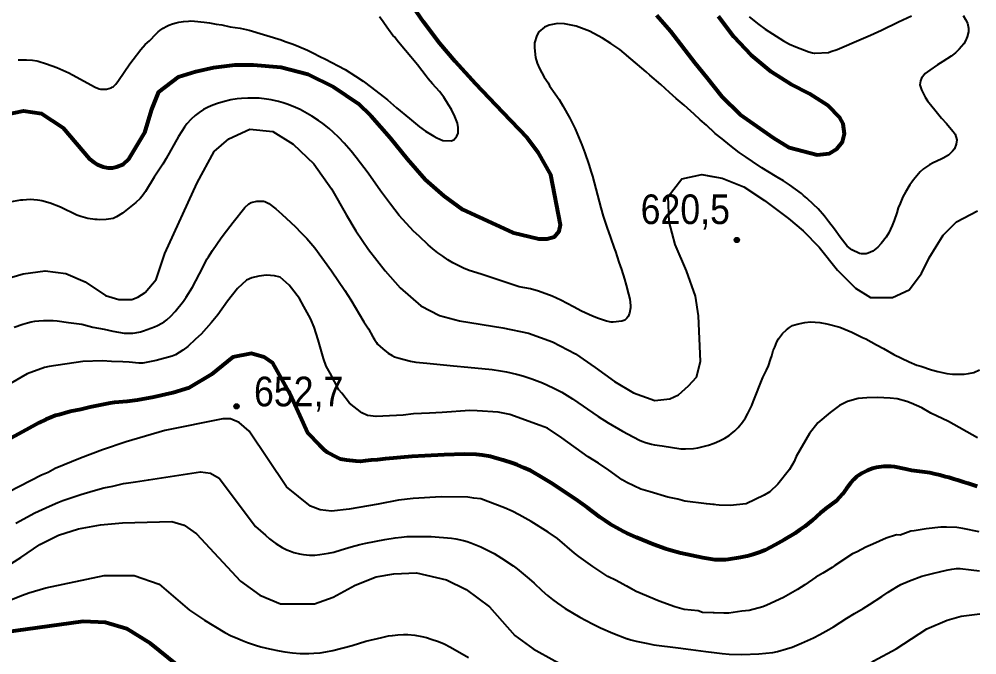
# Model space of a CAD drawing. Header units: metres. Extents: x 547833 to 556102, y 1844799 to 1850994.
# Drawn here: x 552652 to 553201, y 1845814 to 1846179 of the extents above; entities that cross this region are included whole.
import ezdxf

# ---------------------------------------------------------------- set-up
doc = ezdxf.new("R2010")
doc.units = ezdxf.units.M
doc.header["$LTSCALE"] = 6.8
for name, color, linetype, lineweight in [('1', 7, 'Continuous', 25), ('2', 7, 'Continuous', 53), ('5', 7, 'Continuous', 13)]:
    doc.layers.add(name, color=color, linetype=linetype, lineweight=lineweight)

msp = doc.modelspace()

# ---------------------------------------------------------------- hatches: boundary and pattern name
at = {"layer": '5'}
for points in [[(553064.62, 1846052.36, 1), (553061.62, 1846052.36, 1)], [(552777.85, 1845956.92, 1), (552774.85, 1845956.92, 1)]]:
    msp.add_hatch(color=256, dxfattribs=at).paths.add_polyline_path(points)

# ---------------------------------------------------------------- linework, layer by layer
at = {"layer": '1'}
for points in [[(552655.86, 1846155.65), (552659.33, 1846155.51), (552661.87, 1846155.12), (552662.71, 1846154.92), (552667.34, 1846153.47), (552673.3, 1846151.22), (552676.69, 1846149.81), (552680.16, 1846148.2), (552682.31, 1846147.11), (552695.24, 1846139.97), (552697.57, 1846139.07), (552698.27, 1846138.94), (552699, 1846138.86), (552701.79, 1846138.97), (552704.41, 1846139.66), (552705.02, 1846139.94), (552705.58, 1846140.25), (552707.19, 1846141.72), (552708.69, 1846143.8), (552715.27, 1846153.47), (552717.04, 1846155.87), (552721.55, 1846161.59), (552724.01, 1846164.47), (552726.46, 1846166.7), (552730.22, 1846170.71), (552731.46, 1846171.83), (552732.33, 1846172.5), (552734.23, 1846173.8), (552736.33, 1846175.02), (552737.49, 1846175.57), (552739.56, 1846176.37), (552741.8, 1846176.98), (552743.18, 1846177.27), (552745.95, 1846177.71), (552748.72, 1846177.97), (552750.11, 1846178.01), (552752.34, 1846177.89), (552757.75, 1846177.29), (552760.78, 1846176.89), (552764.72, 1846176.13), (552767.92, 1846175.71), (552772.78, 1846174.69), (552778.33, 1846173.78), (552783.49, 1846172.73), (552801.83, 1846167.26), (552804.25, 1846166.23), (552808.72, 1846164.65), (552812.05, 1846163.44), (552816.98, 1846161.31), (552820.47, 1846159.61), (552824.09, 1846157.63), (552827.36, 1846156.11), (552834.57, 1846152.34), (552838.61, 1846150.21), (552844.53, 1846146.4), (552848.97, 1846143.41), (552853.78, 1846139.77), (552860.34, 1846134.73), (552862.86, 1846132.73), (552868.07, 1846128.23), (552875.47, 1846122), (552881.2, 1846117.26), (552884.58, 1846114.76), (552889.41, 1846111.82), (552891.09, 1846111.01)], [(552891.09, 1846111.01), (552894.56, 1846109.51), (552899.38, 1846109.27), (552900.91, 1846109.84), (552902.67, 1846111.84), (552903.37, 1846113.61), (552903.29, 1846116.9), (552902.91, 1846119.35), (552901.48, 1846123.18), (552899.62, 1846127.16), (552897.91, 1846129.95), (552895.11, 1846134.32), (552892.76, 1846137.45), (552888.76, 1846141.88), (552886.23, 1846144.78), (552885.07, 1846146.25), (552880.03, 1846152.75), (552876.29, 1846157.52), (552870.18, 1846164.7), (552868.33, 1846166.88), (552866.82, 1846168.81), (552865.92, 1846169.7), (552863.54, 1846173.02), (552861.17, 1846176.34), (552860.44, 1846177.46), (552858.31, 1846180.4)], [(553050.09, 1846114.06), (553045.64, 1846118.22), (553042.19, 1846121.32), (553038.72, 1846124.61), (553032.95, 1846129.74), (553028.31, 1846133.6), (553024.43, 1846137.05), (553019.53, 1846141.48), (553013.31, 1846146.95), (553011.2, 1846148.81), (552996.08, 1846161.54), (552990.98, 1846165.05), (552986.13, 1846168.19), (552978.59, 1846172.22), (552970.98, 1846175.04), (552964.34, 1846176.37), (552960.33, 1846176.51), (552955.54, 1846175.67), (552952.9, 1846174.37), (552949.71, 1846171.71), (552948.45, 1846169.66), (552947.23, 1846165.43), (552947.07, 1846162.52), (552947.79, 1846157.12), (552948.76, 1846153.83), (552950.02, 1846150.69), (552952.68, 1846145.7), (552954.95, 1846142.47), (552955.83, 1846140.87), (552959.07, 1846136.15), (552961.22, 1846133.01), (552963.34, 1846129.36), (552967.46, 1846122.15), (552970.43, 1846116.2), (552974.18, 1846106.95), (552975.91, 1846102.36), (552978.27, 1846095.64), (552979.67, 1846091.31), (552980.33, 1846088.99), (552985.21, 1846070.79), (552986.56, 1846065.96), (552988.57, 1846059.7)], [(553070.27, 1846180.4), (553075.75, 1846175.93), (553079.27, 1846173.28), (553089.88, 1846166.63), (553093.4, 1846164.68), (553096.85, 1846163.07), (553104.33, 1846160.35), (553106.4, 1846159.73), (553107.53, 1846159.49), (553107.8, 1846159.46), (553115.7, 1846159.97), (553116.95, 1846160.41), (553120.6, 1846161.63), (553124.69, 1846163.39), (553130.4, 1846165.84), (553139.71, 1846169.9), (553145.97, 1846172.81), (553155.72, 1846177.42), (553158.36, 1846178.72), (553163.19, 1846180.97)], [(553192.82, 1846181.07), (553194.16, 1846178.93), (553195.31, 1846176.76), (553195.93, 1846173.94), (553195.87, 1846171.84), (553195.11, 1846168.86), (553194.27, 1846166.66), (553193.18, 1846164.84), (553190.63, 1846161.86), (553188.47, 1846159.81), (553186, 1846157.83), (553181.26, 1846154.8), (553178.2, 1846152.75), (553173.74, 1846149.85), (553171.16, 1846147.95), (553168.98, 1846145.21), (553168.35, 1846143.74), (553168.03, 1846141.31), (553168.96, 1846138.42), (553171.03, 1846134.27), (553172.46, 1846132.24), (553174.93, 1846129.03)], [(552651.2, 1846155.62), (552655.86, 1846155.65)], [(553174.93, 1846129.03), (553176.55, 1846127.02), (553179.67, 1846123.28), (553180.49, 1846122.28), (553183.23, 1846119.2), (553185.89, 1846116.01), (553187.15, 1846114.66), (553188.23, 1846113.08), (553189.2, 1846109.8), (553188.88, 1846107.37), (553187.79, 1846104.65), (553186.66, 1846103.23), (553184.41, 1846101.07), (553181.42, 1846099.33), (553180.28, 1846098.8), (553175.65, 1846096.58), (553173.48, 1846095.43), (553170.14, 1846093.25), (553168.24, 1846091.54), (553164.38, 1846086.91), (553163.44, 1846085.5), (553162.31, 1846084.07), (553159.72, 1846079.69), (553158.32, 1846077.03), (553156.65, 1846073.35), (553155.65, 1846070.74), (553154.87, 1846067.96), (553153.38, 1846063.59), (553152.23, 1846060.57), (553150.2, 1846056.44), (553148.7, 1846053.88), (553145.82, 1846050.25), (553143.86, 1846048.23), (553141.02, 1846046.01), (553138.37, 1846044.71), (553137.3, 1846044.49), (553134.52, 1846044.37), (553133.4, 1846044.54), (553128.97, 1846046.63), (553126.34, 1846048.72), (553122.34, 1846054.05), (553119.04, 1846058.47), (553115.74, 1846062.88), (553113.38, 1846066), (553109.71, 1846070.17), (553107.12, 1846072.77), (553103.32, 1846076.33), (553101.35, 1846077.9), (553100.12, 1846079.05), (553093.27, 1846083.96), (553089.8, 1846086.35), (553086.27, 1846088.44), (553080.91, 1846091.62), (553077.47, 1846093.82), (553072.07, 1846097.4), (553068.41, 1846099.77), (553064.5, 1846102.52), (553059.12, 1846106.79), (553054.62, 1846110.37), (553050.67, 1846113.51), (553045.64, 1846118.22), (553042.19, 1846121.32), (553038.72, 1846124.61), (553032.95, 1846129.74), (553028.31, 1846133.6), (553024.43, 1846137.05), (553019.53, 1846141.48), (553013.31, 1846146.95), (553011.2, 1846148.81), (553000, 1846158.24)], [(552988.57, 1846059.7), (552990.65, 1846053.75), (552992.75, 1846047.61), (552993.57, 1846045.7), (552995.47, 1846039.53), (552997.04, 1846035.42), (552998.76, 1846029.93), (552999.67, 1846026.34), (553000.96, 1846021.2), (553001.78, 1846018.4), (553002.21, 1846014.66), (553002.15, 1846013.46), (553001.61, 1846010.3), (553000.83, 1846008.41), (552998.86, 1846006.39), (552997.25, 1846005.71), (552992.32, 1846005.15), (552991.12, 1846005.21), (552988.36, 1846005.79), (552983.8, 1846007.26), (552980.35, 1846008.57), (552974.04, 1846011.44), (552969.56, 1846013.92), (552962.24, 1846017.77), (552957.17, 1846020.18), (552949.48, 1846022.89), (552944.83, 1846024.26), (552938.3, 1846025.51), (552916.63, 1846032.7), (552909.69, 1846034.9), (552906.35, 1846036.18), (552903.3, 1846037.64), (552900.38, 1846039.27), (552897.45, 1846041.04), (552894.53, 1846042.97), (552891.67, 1846045.05), (552888.89, 1846047.27), (552886.19, 1846049.62), (552880.94, 1846054.44), (552877.87, 1846057.44), (552869.62, 1846066.46), (552867.02, 1846069.62), (552864.51, 1846072.88), (552858.83, 1846080.61), (552851.71, 1846090.7), (552844.96, 1846099.64), (552842.02, 1846103.38), (552838.06, 1846107.92), (552834.94, 1846111.18), (552831.68, 1846114.27), (552829.42, 1846116.22), (552825.79, 1846119.1), (552823.4, 1846120.84), (552819.52, 1846123.39), (552816.88, 1846124.95), (552812.72, 1846127.17), (552810.07, 1846128.44), (552805.89, 1846130.13), (552803.1, 1846131.03), (552800.33, 1846131.79), (552796.18, 1846132.72), (552793.55, 1846133.16), (552789.39, 1846133.62), (552786.73, 1846133.77), (552782.83, 1846133.75), (552779.09, 1846133.5), (552776.7, 1846133.25), (552773.11, 1846132.71), (552768.73, 1846131.68), (552765.41, 1846130.67), (552762.7, 1846129.68), (552760.01, 1846128.52), (552757.41, 1846127.16), (552754.94, 1846125.58), (552752.61, 1846123.76), (552750.4, 1846121.72), (552747.92, 1846118.95), (552746.45, 1846117), (552744.72, 1846114.4), (552743.14, 1846111.72), (552736.02, 1846099.04), (552734.17, 1846095.93), (552732.25, 1846092.95), (552729.06, 1846088.35), (552724.12, 1846080.22), (552722.22, 1846077.51), (552721.01, 1846076.12), (552718.54, 1846073.81), (552715.78, 1846071.55), (552711.02, 1846067.7), (552707.61, 1846065.55), (552705.58, 1846064.75), (552701.66, 1846064.02), (552697.56, 1846063.96), (552696.42, 1846064.02), (552695.27, 1846064.12), (552691.13, 1846064.73), (552687, 1846065.81), (552684.75, 1846066.63), (552675.39, 1846071.09), (552669.47, 1846073.42)], [(552639.56, 1846028.72), (552653.94, 1846033.01), (552666.7, 1846034.72), (552678.44, 1846033.13), (552689.66, 1846028.3), (552701.22, 1846020.46), (552708.82, 1846018.28), (552713.09, 1846018.28), (552716.41, 1846018.28), (552719.73, 1846019.45), (552724, 1846022.27), (552730.27, 1846029.73), (552735.31, 1846044.65), (552753.76, 1846085.18), (552763.44, 1846103.14), (552771.91, 1846110.33), (552784.02, 1846115.85), (552797.13, 1846114.54), (552808.88, 1846107.23), (552820.69, 1846095.99), (552830.71, 1846081.63), (552839.41, 1846066.49), (552844.72, 1846057.69), (552851.91, 1846046.95), (552861.45, 1846034.56), (552870.16, 1846024.88), (552882.01, 1846014.54), (552892.67, 1846009.01), (552904.19, 1846006), (552929.03, 1846001.96), (552943.73, 1845998.92), (552957.37, 1845993.99), (552970.6, 1845987.11), (552981.91, 1845979.25), (552992.99, 1845971.1)], [(552992.99, 1845971.1), (553003.88, 1845964.72), (553016.15, 1845960.3), (553024.68, 1845961.12), (553029.64, 1845963.57), (553035.42, 1845968.75), (553040.09, 1845973.65), (553042.3, 1845982.64), (553041.05, 1846008.81), (553039.38, 1846020.18), (553034.19, 1846034.58), (553027.78, 1846049.74), (553024.4, 1846062.69), (553023.76, 1846077.35), (553031.51, 1846087.38), (553043.05, 1846089.83), (553050.08, 1846088.63)], [(553000, 1845966.99), (553003.88, 1845964.72), (553016.15, 1845960.3), (553024.68, 1845961.12), (553029.64, 1845963.57), (553035.42, 1845968.75), (553040.09, 1845973.65), (553042.3, 1845982.64), (553041.05, 1846008.81), (553039.38, 1846020.18), (553034.19, 1846034.58), (553027.78, 1846049.74), (553024.4, 1846062.69), (553023.76, 1846077.35), (553031.51, 1846087.38), (553043.05, 1846089.83), (553054.7, 1846087.85), (553067.2, 1846082.91), (553078.9, 1846074.96), (553092.64, 1846064.71), (553101.07, 1846057.54), (553110.27, 1846048.16), (553120.78, 1846035), (553131.09, 1846024.74), (553139.82, 1846019.38), (553152.28, 1846019.26), (553161.95, 1846023.66), (553169.01, 1846033.1), (553173.45, 1846042.11), (553181.36, 1846055.2), (553189.01, 1846062.8), (553201.12, 1846069.13)], [(552669.47, 1846073.42), (552664.76, 1846074.8), (552663.51, 1846075.05), (552662.29, 1846075.25), (552658.08, 1846075.52), (552653.79, 1846075.25), (552652.52, 1846075.1), (552646.21, 1846074.03)], [(552738.75, 1846008.67), (552741.11, 1846011.23), (552745.99, 1846017.25), (552747.52, 1846019.5), (552751.01, 1846025.31), (552756.94, 1846036.51), (552759.39, 1846041.3), (552760.22, 1846042.72), (552762.56, 1846046.28), (552767.57, 1846053.54), (552770.55, 1846057.65), (552774.38, 1846062.62), (552781.1, 1846071.02), (552783.32, 1846073), (552784.8, 1846073.77), (552787.93, 1846074.6), (552791.08, 1846074.69), (552791.86, 1846074.58), (552792.59, 1846074.41), (552794.89, 1846073.33), (552798.86, 1846070.14), (552802.3, 1846067.11), (552807.52, 1846062.34), (552810.17, 1846059.83), (552813.28, 1846056.71), (552816.58, 1846053.2), (552818.89, 1846050.61), (552821.16, 1846047.83), (552830.77, 1846034.68), (552838.44, 1846023.38), (552841.84, 1846018.03), (552849.32, 1846005.41), (552851.94, 1846001.42), (552854.39, 1845996.87), (552855.37, 1845995.18), (552856.51, 1845993.51), (552857.22, 1845992.65), (552858.63, 1845991.23), (552860.25, 1845989.84), (552863.23, 1845987.45), (552865.47, 1845986.01), (552866.83, 1845985.36), (552869.5, 1845984.48), (552876.13, 1845982.78), (552879.16, 1845982.15), (552885.48, 1845981.68), (552900.68, 1845980.08), (552908.96, 1845979.47), (552922.79, 1845978.02), (552927.6, 1845977.36), (552931.08, 1845976.74), (552936.78, 1845975.44), (552940.51, 1845974.39), (552945.59, 1845972.67), (552951.75, 1845970.34), (552957.75, 1845967.61), (552962.86, 1845965), (552965.86, 1845963.2), (552968.85, 1845961.26), (552983.69, 1845951.11), (552989.27, 1845947.44), (552997.62, 1845942.56), (553007.35, 1845937.5), (553008.64, 1845936.93), (553010.71, 1845936.16), (553014.18, 1845935.18), (553015.99, 1845934.82), (553020.39, 1845934.22), (553031.07, 1845932.53), (553033.63, 1845932.5), (553038.22, 1845932.8), (553040.79, 1845933.13), (553043.75, 1845933.79), (553046.91, 1845934.69), (553050.05, 1845935.78), (553050.06, 1845935.79)], [(553050.06, 1845900.49), (553045.81, 1845900.91), (553033.39, 1845902.55), (553029.3, 1845903.61), (553023.66, 1845904.8), (553013.51, 1845907.92), (553008.14, 1845909.44), (553000.08, 1845913.11), (552997.46, 1845914.64), (552989.79, 1845920.19), (552983.81, 1845924.39), (552977.89, 1845928), (552962.89, 1845938.81), (552954.62, 1845944.29), (552950.46, 1845945.95), (552932.93, 1845952.2), (552926.35, 1845953.59), (552914.34, 1845954.35), (552910.04, 1845954.47), (552894.28, 1845953.28), (552886.97, 1845953.06), (552877.84, 1845952.62), (552871.81, 1845951.93), (552860.27, 1845951.22), (552856.31, 1845951.08), (552851.35, 1845951.73), (552848.12, 1845953.2), (552841.06, 1845958.81), (552836.75, 1845964.43), (552835, 1845966.37), (552829.93, 1845975.88), (552827.64, 1845979.9), (552826.21, 1845984.32), (552823.16, 1845994.98), (552820.79, 1846002.35), (552818.69, 1846007.31), (552814.84, 1846014.21), (552812.48, 1846018.83), (552807.83, 1846024.72), (552806.42, 1846026.39), (552801.3, 1846031), (552798.15, 1846031.86), (552793.52, 1846032.25), (552789.19, 1846031.66), (552785.16, 1846030.72), (552782.08, 1846029.31), (552776.97, 1846024.55), (552771.09, 1846017.15), (552765.55, 1846009.48), (552761.81, 1846004.77), (552756.13, 1845998.31), (552752.78, 1845995.49), (552748.37, 1845991.31), (552745.56, 1845989.16), (552741.27, 1845986.52), (552739.53, 1845985.71), (552730.35, 1845983.13), (552722.57, 1845981.63), (552720.42, 1845981.69), (552714.85, 1845982.28), (552711.16, 1845982.47), (552704.72, 1845982.65), (552699.48, 1845982.97), (552688.21, 1845982.59), (552668.97, 1845979.78), (552666.29, 1845979.17), (552656.3, 1845975.58), (552646.86, 1845969.91)], [(553000, 1846025.03), (553000.96, 1846021.2), (553001.78, 1846018.4), (553002.21, 1846014.66), (553002.15, 1846013.46), (553001.61, 1846010.3), (553000.83, 1846008.41), (553000, 1846007.56)], [(552648.91, 1846002.35), (552653.88, 1846004.09), (552656.46, 1846004.83), (552658.67, 1846005.36), (552660.81, 1846005.76), (552663.07, 1846006.03), (552665.65, 1846006.17), (552668.42, 1846006.2), (552671.27, 1846006.13), (552673.58, 1846005.96), (552679.98, 1846004.96), (552687.59, 1846003.96), (552694.05, 1846002.37), (552700.52, 1846001.22), (552705.34, 1845999.96), (552711.94, 1845998.97), (552715.61, 1845998.79), (552716.92, 1845998.85), (552718.25, 1845999.05), (552721.3, 1845999.74), (552723.01, 1846000.22), (552729.37, 1846002.59), (552731.08, 1846003.34), (552733.56, 1846004.6), (552734.89, 1846005.4), (552736.38, 1846006.47), (552738.75, 1846008.67)], [(553000, 1845941.32), (553007.35, 1845937.5), (553008.64, 1845936.93), (553010.71, 1845936.16), (553014.18, 1845935.18), (553015.99, 1845934.82), (553020.39, 1845934.22), (553031.07, 1845932.53), (553033.63, 1845932.5), (553038.22, 1845932.8), (553040.79, 1845933.13), (553043.75, 1845933.79), (553046.91, 1845934.69), (553050.05, 1845935.78), (553053.18, 1845937.1), (553056.3, 1845938.69), (553058.65, 1845940.15), (553059.88, 1845941.05), (553061.97, 1845942.85), (553063.85, 1845944.76), (553066.35, 1845947.76), (553068.05, 1845950.27), (553069.51, 1845952.84), (553071.79, 1845957.39), (553072.49, 1845959.41), (553072.51, 1845959.5), (553077.98, 1845973.44), (553080.09, 1845977.67), (553081.19, 1845980.19), (553082.39, 1845983.72), (553083.15, 1845985.8), (553083.99, 1845988.89), (553084.86, 1845990.89), (553086.01, 1845993.91), (553087.01, 1845995.63), (553088.12, 1845997.25), (553089.26, 1845998.68), (553091.5, 1846000.83), (553093.25, 1846002.13), (553095.02, 1846003.23)], [(553095.02, 1846003.23), (553097.63, 1846004.03), (553102, 1846005.03), (553105.26, 1846005.3), (553110.78, 1846005.03), (553114.77, 1846004.19), (553122.18, 1846002.25), (553124.48, 1846001.31), (553128.97, 1845999.53), (553135.12, 1845996.44), (553137, 1845995.66), (553143.19, 1845992.18), (553147.22, 1845990.04), (553153.19, 1845986.73), (553161.96, 1845982.45), (553166.37, 1845980.56), (553168.54, 1845979.91), (553174.66, 1845977.92), (553178.36, 1845976.94), (553183.49, 1845975.73), (553186.73, 1845975.31), (553191.02, 1845975.3), (553193.52, 1845975.28), (553195.97, 1845975.66), (553198.99, 1845976.31), (553202.31, 1845977.79)], [(553201.07, 1845938.86), (553184.4, 1845948.27), (553174.38, 1845952.93), (553169.14, 1845956), (553163.03, 1845958.66), (553160.47, 1845959.59), (553155.1, 1845961.12), (553151.08, 1845961.57), (553143.69, 1845961.95), (553137.59, 1845961.87), (553132.76, 1845961.31), (553126.53, 1845959.68), (553121.91, 1845957.32), (553116.55, 1845953.34), (553109.59, 1845947.35), (553104.78, 1845941.29), (553097.11, 1845928.19), (553095.91, 1845925.3), (553093.38, 1845920.73), (553086.7, 1845912.32), (553082.01, 1845907.81), (553078.87, 1845905.92), (553068.42, 1845901.05), (553059.36, 1845900.02), (553052.92, 1845900.2), (553045.81, 1845900.91), (553033.39, 1845902.55), (553029.3, 1845903.61), (553023.66, 1845904.8), (553013.51, 1845907.92), (553008.14, 1845909.44), (553000.08, 1845913.11), (553000, 1845913.16)], [(552818.78, 1845899.7), (552804.99, 1845910.65), (552783.54, 1845942.64), (552777.81, 1845947.6), (552772.8, 1845949.73), (552768.51, 1845949.73), (552735.24, 1845943.03), (552713.06, 1845936.52), (552699.52, 1845931.91), (552686.92, 1845927.1), (552672.32, 1845921.15), (552668.3, 1845918.86), (552664.48, 1845917.5), (552645.72, 1845907.71)], [(552649.77, 1845889.94), (552660.77, 1845895.73), (552669.16, 1845899.67), (552673.85, 1845901.71), (552676.68, 1845902.84), (552682.43, 1845904.86), (552687.01, 1845906.35), (552694.2, 1845908.44), (552700.33, 1845910.09), (552705.41, 1845911.19), (552711.47, 1845912.62), (552712.98, 1845912.9), (552718.4, 1845913.64), (552725.88, 1845914.79), (552755.62, 1845919.26), (552761.35, 1845918.56), (552766.36, 1845915.72), (552787.28, 1845887.96), (552792.9, 1845882.93), (552795.26, 1845880.94), (552797.59, 1845879.13), (552798.95, 1845878.18), (552802.59, 1845875.87), (552805.23, 1845874.5), (552807.18, 1845873.73), (552809.25, 1845873.05), (552812.49, 1845872.23), (552814.64, 1845871.86), (552818.22, 1845871.51), (552821.19, 1845871.51), (552824, 1845871.83), (552829.15, 1845872.7), (552832.02, 1845873.31), (552836.3, 1845874.66), (552842.08, 1845876.31), (552847.08, 1845877.63), (552850.38, 1845878.41), (552861.28, 1845880.57), (552867.26, 1845881.49), (552870.92, 1845881.9), (552873.96, 1845882.14), (552879.57, 1845882.3), (552883.76, 1845882.29), (552888, 1845882.15), (552899.61, 1845881.24), (552902.06, 1845880.84), (552906.49, 1845879.86), (552908.6, 1845879.27), (552910.63, 1845878.54), (552916.35, 1845876.23), (552918.7, 1845875.19), (552920.98, 1845874.09), (552923.96, 1845872.48), (552928.24, 1845869.88), (552934.84, 1845865.41), (552937.17, 1845863.72), (552939.56, 1845861.82), (552944.14, 1845857.94), (552946.85, 1845855.52), (552951.43, 1845851.24), (552954.66, 1845848.39), (552957.46, 1845846.11), (552960.28, 1845843.95)], [(553050.05, 1845838.35), (553043.46, 1845838.58), (553040.91, 1845839.51), (553032.86, 1845840.42), (553027.49, 1845841.95), (553018.55, 1845845.21), (553005.38, 1845850.73), (552993.96, 1845857.07), (552989.12, 1845859.26), (552980.51, 1845865.01), (552972.51, 1845870.82), (552970.16, 1845872.69), (552960.33, 1845881.04), (552955.02, 1845884.71), (552945.14, 1845890.92), (552938.28, 1845894.72), (552934.38, 1845896.72), (552929.88, 1845898.65), (552916.45, 1845903.84), (552912.42, 1845904.3), (552909, 1845904.82), (552893.7, 1845904.91), (552877.6, 1845903.98), (552869.15, 1845903.02), (552857.49, 1845900.76), (552840.99, 1845897.96), (552830.73, 1845896.78), (552824.22, 1845897.57), (552818.78, 1845899.7)], [(552640.93, 1845862.75), (552652.78, 1845870.19), (552663.5, 1845877.63), (552674.33, 1845882.93), (552685.73, 1845886.63), (552698.43, 1845888.83), (552711, 1845890), (552739.16, 1845890.92), (552746.32, 1845888.8), (552753.48, 1845883.84), (552778.56, 1845856.51), (552789.76, 1845848.5), (552801.62, 1845843.62), (552821.05, 1845843.67), (552831.8, 1845847.43), (552844.36, 1845854.31), (552856.39, 1845859.11), (552866.48, 1845860.88), (552879.49, 1845861.47), (552896.73, 1845857.33), (552908.03, 1845851.75), (552921.35, 1845841.83), (552935.91, 1845825.44)], [(553202.05, 1845884.86), (553192.65, 1845886.84), (553189.23, 1845887.36), (553183.39, 1845887.61), (553180.03, 1845887.53), (553171.58, 1845886.57), (553164.68, 1845885.47), (553162.87, 1845885.26), (553156.7, 1845883.03), (553154.55, 1845883.09), (553148.66, 1845881.19), (553141.09, 1845877.88), (553137, 1845876.19), (553132.11, 1845873.49), (553129.5, 1845872.27), (553119.26, 1845865.6), (553117.85, 1845864.52), (553112.43, 1845861.15), (553108.41, 1845858.85), (553102.18, 1845854.47), (553097.9, 1845851.84), (553089.86, 1845847.25), (553080.28, 1845842.79), (553077.94, 1845841.91), (553070.23, 1845839.81), (553066, 1845839.32), (553058.49, 1845838.16), (553055.74, 1845838.15), (553043.46, 1845838.58), (553040.91, 1845839.51), (553032.86, 1845840.42), (553027.49, 1845841.95), (553018.55, 1845845.21), (553005.38, 1845850.73), (553000, 1845853.72)], [(553000, 1845823.68), (553002.39, 1845822.89), (553005.48, 1845822.14), (553012.04, 1845820.78), (553015.56, 1845820.15), (553029.55, 1845818.29), (553036.79, 1845817.42), (553045.32, 1845816.18), (553054.71, 1845815.1), (553058.76, 1845814.79), (553066.07, 1845814.52), (553075.73, 1845814.83), (553083.78, 1845815.75), (553086.42, 1845816.25), (553091.66, 1845817.73), (553094.81, 1845818.78), (553100.17, 1845820.99), (553107.12, 1845824.12), (553110.78, 1845825.97), (553115.9, 1845828.81), (553118.54, 1845830.38), (553126.09, 1845835.35), (553130.47, 1845838.01), (553135.44, 1845840.88), (553139.12, 1845843.14), (553146.23, 1845847.83), (553149.79, 1845850.27), (553154.82, 1845853.38), (553157.13, 1845854.6), (553162.03, 1845856.69), (553169.1, 1845859.39), (553176.1, 1845861.24), (553179.33, 1845861.9), (553183.3, 1845862.93), (553186.33, 1845863.53), (553189.07, 1845863.91), (553191.1, 1845863.87), (553197.4, 1845863.04), (553202.24, 1845862.58)], [(552645.36, 1845845.26), (552653.58, 1845848.65), (552657.36, 1845849.93), (552663.79, 1845851.89), (552667.08, 1845852.85), (552700.51, 1845859.75), (552717.69, 1845859.75), (552732, 1845854.79), (552749.39, 1845840.03), (552757.91, 1845834.3), (552769.57, 1845827.21), (552773.32, 1845825.27), (552775.74, 1845824.18), (552779.82, 1845822.47), (552782.61, 1845821.4), (552787.12, 1845819.87), (552790.18, 1845818.97), (552795.33, 1845817.68), (552800.69, 1845816.6), (552804.11, 1845816.03), (552808.44, 1845815.48), (552812.76, 1845815.17), (552817.75, 1845815.09), (552820.69, 1845815.19), (552824.23, 1845815.49), (552827.62, 1845815.96), (552831.53, 1845816.74), (552842.62, 1845819.74), (552850.47, 1845822.13)], [(552960.28, 1845843.95), (552964.67, 1845840.99), (552973.06, 1845835.88), (552980.32, 1845832.02), (552984.98, 1845829.83), (552991.95, 1845826.81), (552999.86, 1845823.73), (553002.39, 1845822.89), (553005.48, 1845822.14), (553012.04, 1845820.78), (553015.56, 1845820.15), (553029.55, 1845818.29), (553036.79, 1845817.42), (553045.32, 1845816.18), (553050.05, 1845815.64)], [(553000, 1845797.41), (553032.79, 1845795.52), (553046.23, 1845793.49), (553057.58, 1845790.84), (553068.57, 1845789.16), (553080.42, 1845788.85), (553093.69, 1845789.47), (553106.47, 1845792.06), (553133.49, 1845804.78), (553141.56, 1845810.9), (553154.5, 1845817.7), (553171.95, 1845829.16), (553183.64, 1845834.27), (553191.8, 1845836.43), (553202.41, 1845837.77)], [(552850.47, 1845822.13), (552859.55, 1845824.32), (552863.36, 1845825.14), (552865.78, 1845825.49), (552868.89, 1845825.79), (552872.09, 1845825.96), (552874.61, 1845825.96), (552878.5, 1845825.66), (552882.5, 1845824.94), (552885.2, 1845824.24), (552887.93, 1845823.41), (552892.06, 1845821.99), (552895.45, 1845820.55), (552898.92, 1845818.7), (552909.23, 1845812.85)], [(552935.91, 1845825.44), (552946.44, 1845817.74), (552958.77, 1845810.88), (552968.48, 1845805.89), (552979.7, 1845801.06), (552992.64, 1845797.83), (553032.79, 1845795.52), (553046.23, 1845793.49), (553050.04, 1845792.6)]]:
    msp.add_lwpolyline(points, dxfattribs=at)
at = {"layer": '2'}
for points in [[(552643.21, 1846124.07), (552654.24, 1846126.46), (552664.59, 1846124.84), (552676.68, 1846116.81), (552692.15, 1846098.85), (552694.59, 1846096.95), (552696.69, 1846095.74), (552699.84, 1846094.35), (552702.81, 1846093.83), (552705.26, 1846093.83), (552707.53, 1846094.35), (552711.56, 1846095.91), (552714.53, 1846098.68), (552723.74, 1846114.02), (552727.61, 1846126.9), (552731.77, 1846137.28), (552742.99, 1846145.92), (552753.04, 1846149.09), (552763.07, 1846151.37), (552775.36, 1846152.77), (552785.9, 1846152.82), (552801.79, 1846151.57), (552817.25, 1846147.48), (552831.92, 1846140.13), (552846.08, 1846130.68), (552853.37, 1846123.5), (552864.44, 1846111.04), (552874.19, 1846098.94), (552884.42, 1846087.14), (552895.15, 1846077.68), (552905.95, 1846069.76), (552934.44, 1846056.64), (552949.61, 1846052.95), (552954.33, 1846052.95), (552958.55, 1846054.18), (552961.29, 1846057.38), (552962.03, 1846061.07), (552956.47, 1846089.82), (552949.31, 1846102.6), (552942.9, 1846110.89), (552929.04, 1846125.58), (552913.25, 1846141.85), (552901.63, 1846154.76), (552892.96, 1846165.08), (552883.43, 1846177.47), (552877.5, 1846186.07)], [(553017, 1846181.3), (553025.02, 1846172.18), (553039.03, 1846153.95), (553045.79, 1846145.82), (553054.43, 1846134.61), (553064.99, 1846124.38), (553084.17, 1846110.93), (553093.05, 1846105.45), (553109.16, 1846101.14), (553116.13, 1846101.95), (553120.44, 1846104.59), (553123.72, 1846108.65), (553124.74, 1846113.32), (553124.13, 1846119), (553122.08, 1846122.45), (553115.21, 1846129.56), (553104.8, 1846136.25), (553094.17, 1846141.53), (553082.81, 1846148.75), (553071.3, 1846158.37), (553061.46, 1846168.94), (553052.52, 1846180.63)], [(552941.06, 1845921.67), (552937.11, 1845923.32), (552934.57, 1845924.26), (552929.1, 1845926.07), (552925.79, 1845927.04), (552921.88, 1845928.04), (552917.17, 1845928.92), (552913.68, 1845929.28), (552906.95, 1845929.38), (552895.33, 1845929.06), (552884.27, 1845928.59), (552876.75, 1845928.09), (552861.77, 1845926.78), (552857.07, 1845926.23), (552853.43, 1845925.95), (552850.18, 1845925.55), (552847.32, 1845925.32), (552844.77, 1845925.47), (552839.33, 1845926.03), (552837.08, 1845926.34), (552835.94, 1845926.65), (552834.07, 1845927.46), (552828.41, 1845930.46), (552827.68, 1845930.95), (552826.5, 1845931.93), (552823.83, 1845934.55), (552817.29, 1845941.51), (552807.15, 1845963.9), (552797.13, 1845981.61), (552792.12, 1845985.16), (552784.97, 1845987.28), (552774.23, 1845985.16), (552762.06, 1845975.24), (552749.18, 1845967.44), (552739.88, 1845964.61), (552728.92, 1845962.19), (552719.57, 1845960.39), (552713.63, 1845959.68), (552706.38, 1845959.04), (552703.81, 1845958.69), (552692.5, 1845956.45), (552687.1, 1845955.13), (552680.98, 1845953.85), (552674.39, 1845952.12), (552672.63, 1845951.55), (552668.95, 1845950.14), (552667.06, 1845949.33), (552663.09, 1845947.42), (552655.77, 1845943.36), (552633.43, 1845931.3)], [(553000, 1845884.18), (552998.15, 1845885), (552995.97, 1845886.15), (552990.5, 1845889.32), (552987.42, 1845891.33), (552984.62, 1845893.29), (552977.35, 1845898.8), (552970.66, 1845903.59), (552956.42, 1845912.98), (552949.89, 1845917.09), (552946.63, 1845919.01), (552944.71, 1845920.03), (552941.06, 1845921.67)], [(553200.79, 1845910.97), (553198.1, 1845911.77), (553195.66, 1845912.63), (553193.01, 1845913.34), (553189.69, 1845914.49), (553187.49, 1845915.08), (553184.67, 1845916.09), (553182.78, 1845916.52), (553179.68, 1845917.5), (553176.8, 1845918.03), (553173.73, 1845918.76), (553170.83, 1845919.2), (553163.33, 1845920), (553159.96, 1845920.79), (553153.55, 1845922.1), (553151.51, 1845922.36), (553150.18, 1845922.41), (553147.4, 1845922.31), (553144.56, 1845922), (553143.14, 1845921.76), (553140.85, 1845921.17), (553138.04, 1845920.09), (553135, 1845918.56), (553132.78, 1845917.18), (553131.74, 1845916.39), (553130.23, 1845914.95), (553128.33, 1845912.73), (553125.9, 1845909.69), (553123.73, 1845906.53), (553122.05, 1845904.59), (553120.45, 1845902.92), (553114.03, 1845898.07), (553112.66, 1845896.92), (553111.06, 1845895.72), (553106.38, 1845891.49), (553102.16, 1845888.05), (553099.3, 1845885.96), (553096.3, 1845883.95), (553090.18, 1845880.25), (553085.13, 1845877.42), (553079.34, 1845874.45), (553075.88, 1845872.99), (553072.55, 1845871.8), (553069.12, 1845870.92), (553065.2, 1845870.14), (553058.22, 1845869.1), (553056.53, 1845868.91), (553050.46, 1845868.86), (553043.69, 1845869.9), (553031.06, 1845872.61), (553025.41, 1845874.18), (553022.14, 1845875.18), (553015.39, 1845877.71), (553005.55, 1845881.71), (553000, 1845884.18)], [(552742.02, 1845808.74), (552726.99, 1845820.78), (552713.39, 1845829.28), (552701.23, 1845832.83), (552688.34, 1845833.53), (552642.93, 1845827.16)]]:
    msp.add_lwpolyline(points, dxfattribs=at)
at = {"layer": '5'}
for centre in [(553063.12, 1846052.36), (552776.35, 1845956.92)]:
    msp.add_circle(centre, 1.5, dxfattribs=at)

# ---------------------------------------------------------------- texts
at = {"layer": '5', "width": 0.9}
for s, p in [('620,5', (553007.97, 1846061.48)), ('652,7', (552786.35, 1845956.92))]:
    msp.add_text(s, height=17, dxfattribs=at).set_placement(p)

doc.saveas('drawing.dxf')
